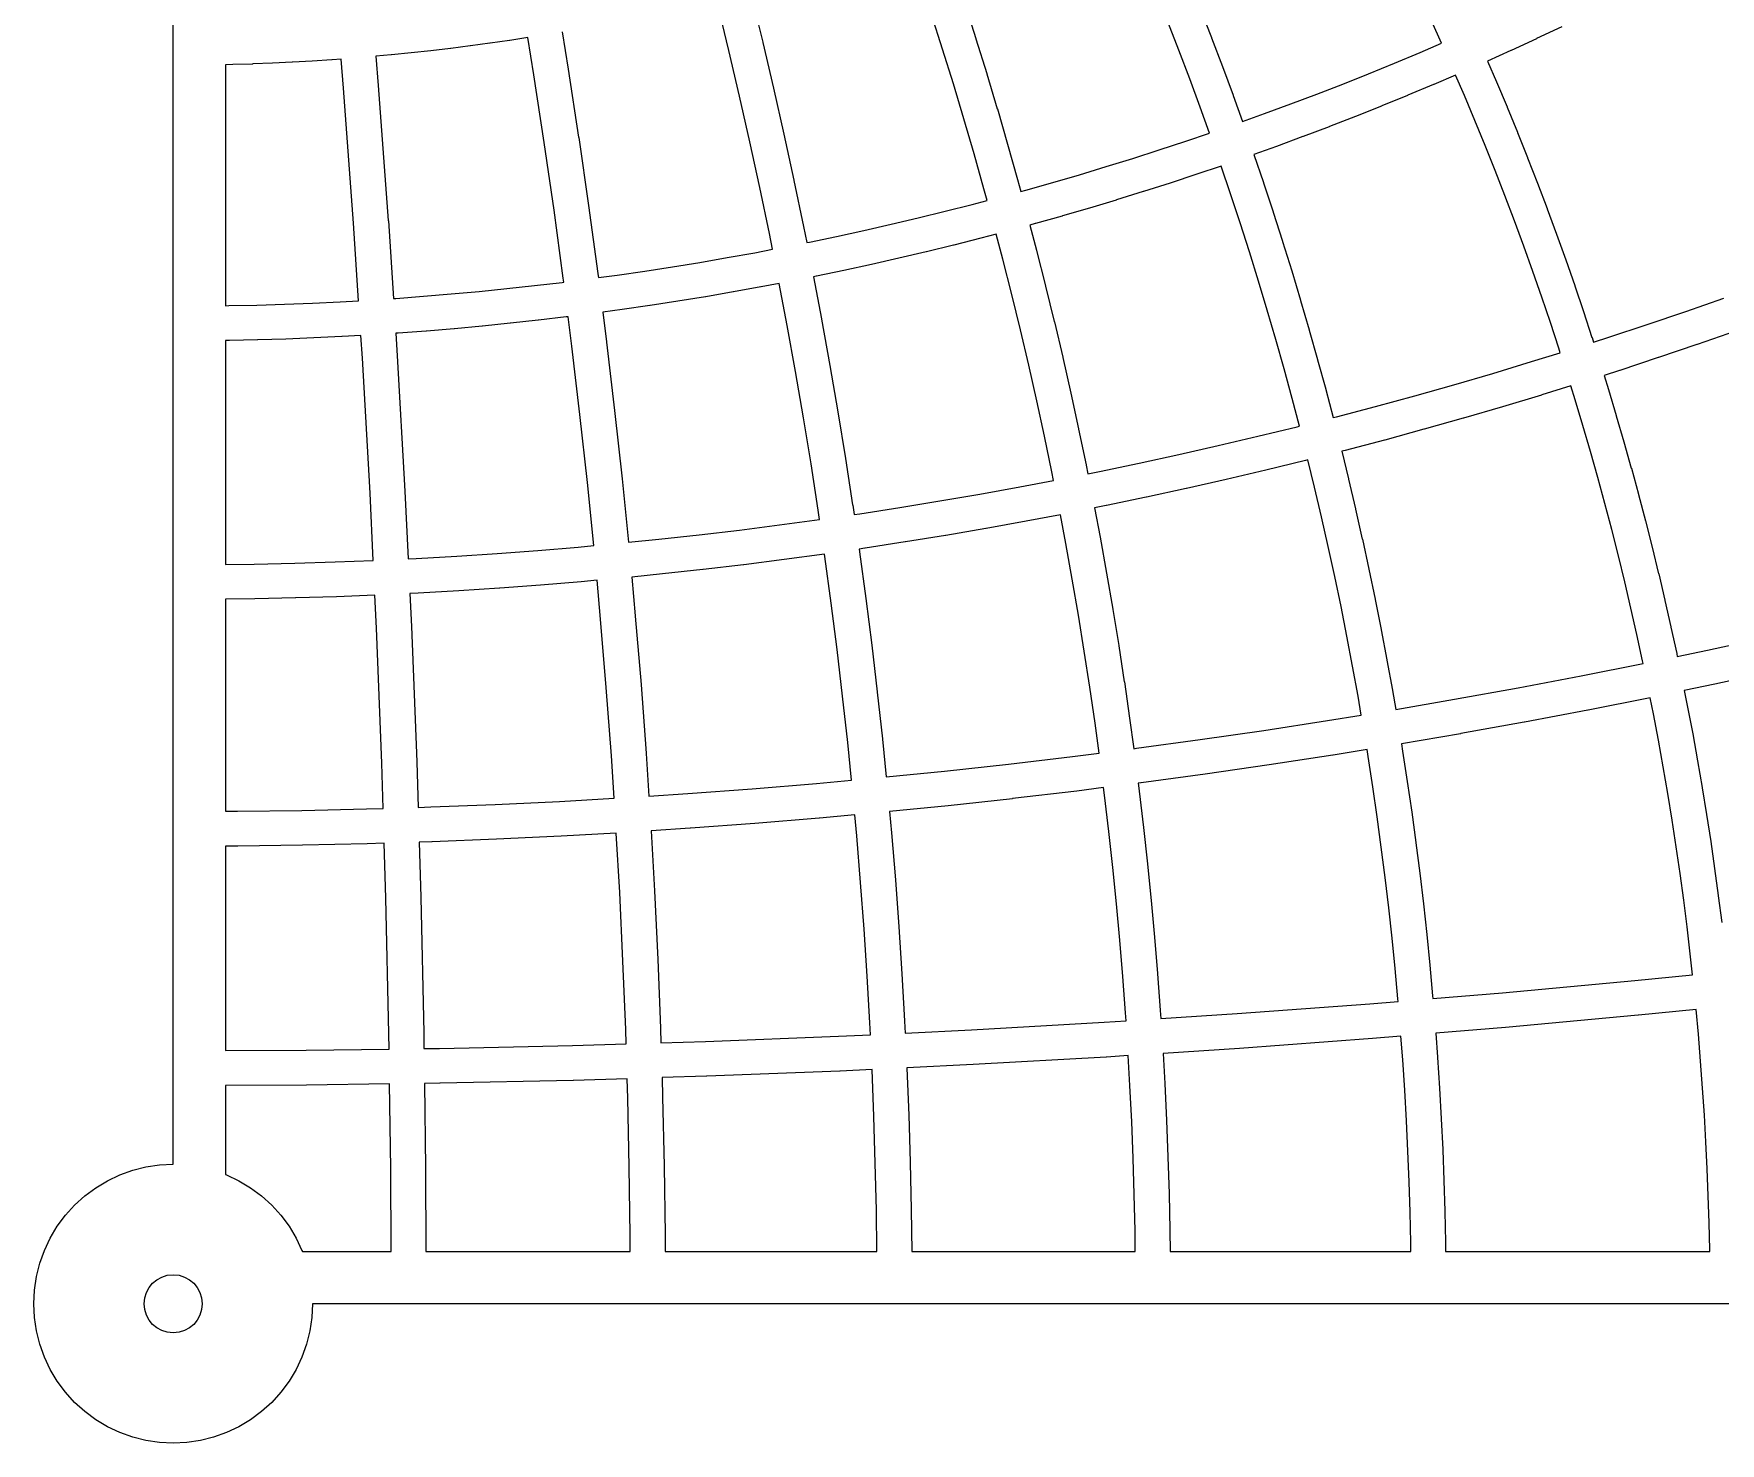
# Model space of a CAD drawing. Header units: millimetres. Extents: x -8 to 148, y -8 to 148.
# Drawn here: x -7.7 to 85.2, y -7.7 to 69.9 of the extents above; entities that cross this region are included whole.
import ezdxf

# ---------------------------------------------------------------- set-up
doc = ezdxf.new("R2010")
doc.units = ezdxf.units.MM
doc.layers.add('CUT_INNER', color=6, linetype='Continuous')
doc.layers.add('CUT_OUTER', color=1, linetype='Continuous')

msp = doc.modelspace()

# ---------------------------------------------------------------- linework, layer by layer
at = {"layer": 'CUT_INNER'}
for points in [[(31.8591, 71.9822), (32.4743, 69.4681), (32.4762, 69.4599), (33.0695, 66.9405), (33.0714, 66.9324), (33.6426, 64.4079), (33.6444, 64.3997), (34.1936, 61.8703), (34.1953, 61.8621), (34.7224, 59.328), (34.7241, 59.3198), (34.8997, 58.4368), (35.0443, 58.4656), (36.5461, 58.7779), (38.0451, 59.1034), (39.5412, 59.4419), (41.0343, 59.7935), (42.5243, 60.1581), (44.0111, 60.5357), (44.8368, 60.7531), (44.6607, 61.399), (44.1165, 63.3287), (43.5555, 65.2536), (42.9776, 67.1735), (42.3831, 69.0883), (41.7718, 70.9978)], [(43.5991, 71.5872), (44.2129, 69.6697), (44.2155, 69.6617), (44.8125, 67.7389), (44.815, 67.7309), (45.3952, 65.8029), (45.3976, 65.7949), (45.961, 63.862), (45.9633, 63.8539), (46.5098, 61.9162), (46.512, 61.9081), (46.6908, 61.2524), (46.9744, 61.3297), (48.4507, 61.7461), (49.9234, 62.1753), (51.3922, 62.6174), (52.8572, 63.0723), (54.3181, 63.5399), (55.7749, 64.0203), (57.0857, 64.4653), (56.5763, 65.884), (55.9945, 67.4611), (55.3989, 69.0331), (54.7896, 70.5998)], [(21.424, 70.0381), (21.7585, 67.9843), (21.7598, 67.9761), (22.3354, 64.2362), (22.3366, 64.2279), (22.8796, 60.4832), (22.8808, 60.4749), (23.391, 56.7256), (23.3921, 56.7173), (23.4191, 56.5053), (24.4634, 56.6474), (25.9815, 56.8676), (27.4976, 57.1009), (29.0116, 57.3475), (30.5234, 57.6072), (32.0328, 57.8802), (33.0157, 58.0668), (32.8418, 58.9411), (32.3164, 61.467), (31.769, 63.9882), (31.1996, 66.5045), (30.6083, 69.0158), (29.9951, 71.5218)], [(56.5776, 71.2996), (57.1899, 69.7251), (57.1929, 69.7173), (57.7914, 68.1374), (57.7943, 68.1296), (58.3791, 66.5446), (58.3819, 66.5367), (58.8981, 65.099), (60.1193, 65.5374), (61.5584, 66.0684), (62.9929, 66.6118), (64.4225, 67.1678), (65.8472, 67.7362), (67.267, 68.317), (68.6816, 68.9102), (69.8674, 69.4197), (69.3291, 70.6148)], [(76.4968, 70.3253), (75.1018, 69.6674), (75.0942, 69.6639), (73.6936, 69.0181), (73.686, 69.0147), (72.3979, 68.4344), (72.8902, 67.2886), (72.8934, 67.2809), (73.4713, 65.9028), (73.4745, 65.895), (74.0404, 64.5119), (74.0435, 64.5042), (74.5973, 63.1162), (74.6003, 63.1084), (75.1419, 61.7156), (75.1449, 61.7078), (75.6744, 60.3104), (75.6773, 60.3025), (76.1945, 58.9005), (76.1974, 58.8926), (76.7024, 57.4862), (76.7052, 57.4783), (77.1979, 56.0675), (77.2006, 56.0596), (77.6809, 54.6445), (77.6836, 54.6365), (78.1516, 53.2174), (78.1542, 53.2094), (78.2365, 52.9522), (79.0784, 53.2217), (81.1993, 53.921), (83.3139, 54.6388), (85.4222, 55.3751)], [(86.0592, 53.5638), (83.943, 52.8248), (83.935, 52.8221), (81.8125, 52.1016), (81.8045, 52.0989), (79.6757, 51.3969), (79.6677, 51.3943), (78.8161, 51.1217), (79.0554, 50.351), (79.0578, 50.343), (79.4885, 48.912), (79.4909, 48.904), (79.9091, 47.4694), (79.9114, 47.4613), (80.317, 46.023), (80.3192, 46.015), (80.7123, 44.5732), (80.7145, 44.5651), (81.0949, 43.12), (81.097, 43.1119), (81.4649, 41.6635), (81.4669, 41.6554), (81.8221, 40.2039), (81.8241, 40.1957), (82.1666, 38.7411), (82.1684, 38.733), (82.4983, 37.2754), (82.5001, 37.2673), (82.8171, 35.8069), (82.8189, 35.7987), (82.8506, 35.6461), (84.5142, 35.9921), (87.9807, 36.7448)], [(88.3922, 34.8694), (84.9175, 34.1149), (84.9093, 34.1132), (83.2367, 33.7653), (83.4164, 32.8618), (83.418, 32.8536), (83.6967, 31.3855), (83.6983, 31.3772), (83.9642, 29.9067), (83.9656, 29.8985), (84.2187, 28.4257), (84.2201, 28.4174), (84.4603, 26.9425), (84.4616, 26.9342), (84.6889, 25.4572), (84.6902, 25.4489), (84.9046, 23.97), (84.9058, 23.9617), (85.1073, 22.481), (85.1084, 22.4727), (85.297, 20.9903)]]:
    msp.add_lwpolyline(points, dxfattribs=at)
for points in [[(19.5299, 69.7239), (18.5392, 69.5714), (18.5309, 69.5702), (17.4562, 69.4144), (17.4479, 69.4132), (16.3719, 69.2668), (16.3636, 69.2657), (15.2864, 69.1286), (15.2781, 69.1276), (14.1997, 69), (14.1913, 68.999), (13.1119, 68.8808), (13.1035, 68.8799), (12.0231, 68.7711), (12.0147, 68.7703), (11.1651, 68.6923), (11.2986, 67.0856), (11.2993, 67.0772), (11.8516, 59.645), (11.8521, 59.6366), (12.1327, 55.3565), (12.2616, 55.365), (13.7913, 55.4787), (15.32, 55.6057), (16.8475, 55.746), (18.3737, 55.8997), (19.8985, 56.0667), (21.4218, 56.247), (21.515, 56.2589), (21.488, 56.4709), (20.9789, 60.2119), (20.4371, 63.9483), (19.8628, 67.6798)], [(6.1345, 55.0439), (7.6673, 55.1041), (9.1995, 55.1777), (10.2165, 55.2354), (9.9365, 59.5069), (9.3848, 66.9308), (9.2514, 68.5363), (8.7515, 68.4992), (8.7432, 68.4986), (7.6596, 68.4276), (7.6512, 68.4271), (6.567, 68.3655), (6.5587, 68.3651), (5.474, 68.313), (5.4656, 68.3126), (4.3805, 68.27), (4.3722, 68.2697), (3.2867, 68.2365), (3.2784, 68.2363), (2.88, 68.2276), (2.88, 54.9611), (3.0677, 54.9636), (4.6013, 54.997)], [(74.3918, 58.2399), (73.8774, 59.634), (73.351, 61.0236), (72.8124, 62.4086), (72.2618, 63.7888), (71.6991, 65.1641), (71.1244, 66.5345), (70.6401, 67.6619), (69.4356, 67.1445), (69.4279, 67.1412), (68.0056, 66.5448), (67.9978, 66.5416), (66.5704, 65.9576), (66.5626, 65.9544), (65.1301, 65.3829), (65.1223, 65.3799), (63.6848, 64.8209), (63.677, 64.8179), (62.2347, 64.2714), (62.2269, 64.2685), (60.7799, 63.7347), (60.772, 63.7318), (59.5321, 63.2866), (60.0584, 61.7362), (60.061, 61.7282), (60.5901, 60.1238), (60.5927, 60.1159), (61.1077, 58.5069), (61.1102, 58.4989), (61.6112, 56.8855), (61.6136, 56.8775), (62.1005, 55.2597), (62.1029, 55.2517), (62.5757, 53.6298), (62.578, 53.6217), (63.0365, 51.9958), (63.0388, 51.9877), (63.4831, 50.3578), (63.4853, 50.3497), (63.8927, 48.8022), (64.073, 48.848), (66.2326, 49.4166), (68.3871, 50.004), (70.5365, 50.6101), (72.6804, 51.235), (74.8188, 51.8786), (76.4064, 52.3716), (76.3268, 52.6201), (75.8615, 54.0313), (75.3838, 55.4384), (74.8939, 56.8413)], [(59.2778, 57.9255), (58.7653, 59.5265), (58.2389, 61.123), (57.7196, 62.6528), (56.3881, 62.2009), (56.3801, 62.1982), (54.9154, 61.7152), (54.9074, 61.7126), (53.4385, 61.2424), (53.4305, 61.2399), (51.9576, 60.7825), (51.9496, 60.7801), (50.4727, 60.3356), (50.4647, 60.3332), (48.984, 59.9016), (48.9759, 59.8993), (47.4915, 59.4807), (47.4834, 59.4784), (47.1909, 59.3987), (47.5564, 58.0106), (47.5585, 58.0024), (48.0541, 56.051), (48.0561, 56.0429), (48.5346, 54.0873), (48.5366, 54.0791), (48.998, 52.1194), (48.9999, 52.1112), (49.4443, 50.1475), (49.4461, 50.1393), (49.8733, 48.1718), (49.875, 48.1636), (50.285, 46.1924), (50.2867, 46.1842), (50.3815, 45.7074), (51.0189, 45.8342), (53.2053, 46.289), (55.3876, 46.7628), (57.5657, 47.2557), (59.7394, 47.7675), (61.9086, 48.2983), (62.0317, 48.3296), (61.6296, 49.8568), (61.1875, 51.4786), (60.7312, 53.0965), (60.2608, 54.7104), (59.7763, 56.3201)], [(46.1921, 55.5825), (45.6986, 57.5258), (45.3369, 58.8994), (44.4958, 58.6779), (44.4877, 58.6758), (42.9929, 58.2962), (42.9847, 58.2941), (41.4866, 57.9276), (41.4785, 57.9256), (39.9772, 57.5721), (39.9691, 57.5702), (38.4648, 57.2298), (38.4566, 57.228), (36.9494, 56.9008), (36.9412, 56.899), (35.4312, 56.585), (35.423, 56.5833), (35.2724, 56.5533), (35.7134, 54.2301), (35.7149, 54.2219), (36.1755, 51.6749), (36.177, 51.6666), (36.6153, 49.1157), (36.6167, 49.1074), (37.0327, 46.5528), (37.0341, 46.5445), (37.4278, 43.9863), (37.429, 43.978), (37.504, 43.4612), (37.8249, 43.5077), (40.0321, 43.8475), (42.2362, 44.2064), (44.4371, 44.5846), (46.6346, 44.982), (48.4979, 45.3357), (48.4044, 45.8055), (47.9961, 47.7685), (47.5707, 49.7278), (47.1282, 51.6834), (46.6687, 53.635)], [(24.7283, 45.4281), (24.7292, 45.4197), (25.0805, 41.9307), (26.7492, 42.0987), (28.9691, 42.3419), (31.1867, 42.6043), (33.4021, 42.8862), (35.6038, 43.1858), (35.5295, 43.6984), (35.137, 46.2483), (34.7223, 48.7947), (34.2854, 51.3373), (33.8263, 53.8761), (33.3883, 56.1832), (32.3868, 55.9931), (32.3786, 55.9916), (30.8609, 55.7171), (30.8526, 55.7157), (29.3326, 55.4545), (29.3243, 55.4531), (27.8021, 55.2052), (27.7938, 55.2039), (26.2694, 54.9693), (26.2612, 54.968), (24.7348, 54.7467), (24.7265, 54.7455), (23.6614, 54.6006), (23.8696, 52.9637), (23.8706, 52.9554), (24.3154, 49.1978), (24.3163, 49.1894)], [(21.66, 54.3418), (21.6517, 54.3408), (20.12, 54.1595), (20.1117, 54.1586), (18.5786, 53.9907), (18.5702, 53.9898), (17.0357, 53.8353), (17.0273, 53.8345), (15.4915, 53.6934), (15.4831, 53.6926), (13.9461, 53.5649), (13.9378, 53.5642), (12.3997, 53.4499), (12.3913, 53.4494), (12.2583, 53.4406), (12.3396, 52.1998), (12.3401, 52.1914), (12.7626, 44.7507), (12.7631, 44.7423), (12.9416, 41.0259), (13.3929, 41.0476), (15.6225, 41.1742), (17.8509, 41.3202), (20.0779, 41.4857), (22.3034, 41.6707), (23.1689, 41.7502), (22.8192, 45.2232), (22.4082, 48.9763), (21.9644, 52.7256), (21.7573, 54.3542)], [(8.9309, 40.8528), (11.0237, 40.935), (10.8455, 44.646), (10.4234, 52.0784), (10.3421, 53.3195), (9.3041, 53.2605), (9.2958, 53.2601), (7.7552, 53.1861), (7.7469, 53.1857), (6.2057, 53.1252), (6.1974, 53.1249), (4.6558, 53.0778), (4.6474, 53.0776), (3.1054, 53.0439), (3.0971, 53.0438), (2.88, 53.0409), (2.88, 40.7151), (4.4661, 40.7358), (6.6988, 40.7846)], [(79.9561, 39.7516), (79.6029, 41.195), (79.2371, 42.6352), (78.8588, 44.0722), (78.468, 45.5059), (78.0646, 46.9361), (77.6488, 48.3627), (77.2205, 49.7857), (76.9859, 50.5411), (75.3842, 50.0437), (75.3762, 50.0413), (73.2297, 49.3953), (73.2217, 49.3929), (71.0697, 48.7657), (71.0617, 48.7634), (68.9043, 48.1549), (68.8962, 48.1527), (66.7336, 47.5631), (66.7255, 47.5609), (64.5578, 46.9902), (64.5497, 46.9881), (64.365, 46.9412), (64.737, 45.4213), (64.7389, 45.4132), (65.1261, 43.7687), (65.128, 43.7606), (65.5009, 42.1128), (65.5027, 42.1046), (65.8611, 40.4537), (65.8629, 40.4455), (66.2069, 38.7915), (66.2086, 38.7833), (66.5382, 37.1264), (66.5397, 37.1181), (66.8549, 35.4584), (66.8564, 35.4501), (67.157, 33.7877), (67.1585, 33.7795), (67.3393, 32.7269), (70.5864, 33.2848), (74.0771, 33.916), (77.5621, 34.5777), (80.9707, 35.2557), (80.94, 35.4036), (80.6247, 36.8558), (80.2967, 38.3051)], [(64.3263, 38.4046), (63.9839, 40.0504), (63.6273, 41.6932), (63.2563, 43.3327), (62.871, 44.969), (62.504, 46.4686), (62.3771, 46.4363), (62.369, 46.4343), (60.1917, 45.9015), (60.1835, 45.8996), (58.0017, 45.3858), (57.9935, 45.3839), (55.8072, 44.8892), (55.799, 44.8874), (53.6085, 44.4118), (53.6003, 44.4101), (51.4058, 43.9536), (51.3976, 43.9519), (50.7528, 43.8237), (51.0566, 42.2233), (51.0581, 42.2151), (51.4164, 40.2339), (51.4179, 40.2256), (51.7588, 38.2413), (51.7602, 38.2331), (52.0838, 36.2459), (52.0851, 36.2376), (52.3914, 34.2477), (52.3927, 34.2394), (52.6816, 32.2469), (52.6827, 32.2386), (52.9101, 30.5681), (53.0577, 30.5869), (56.5726, 31.0652), (60.0832, 31.5743), (63.5892, 32.1139), (65.4446, 32.4161), (65.2669, 33.4502), (64.9678, 35.1044), (64.6542, 36.7559)], [(49.8658, 37.9203), (49.5263, 39.8963), (49.1695, 41.8693), (48.8691, 43.4519), (46.9887, 43.0949), (46.9804, 43.0934), (44.7746, 42.6945), (44.7664, 42.6931), (42.5572, 42.3135), (42.549, 42.3121), (40.3366, 41.9518), (40.3283, 41.9504), (38.1128, 41.6095), (38.1045, 41.6082), (37.7795, 41.5611), (37.8004, 41.4165), (37.8016, 41.4082), (38.1506, 38.8435), (38.1517, 38.8352), (38.4784, 36.2676), (38.4794, 36.2593), (38.7836, 33.6889), (38.7846, 33.6806), (39.0664, 31.1077), (39.0672, 31.0993), (39.2773, 29.0126), (42.4899, 29.3361), (46.0161, 29.7223), (49.5388, 30.1392), (51.0054, 30.3258), (50.7808, 31.9756), (50.4931, 33.9598), (50.1881, 35.9414)], [(26.0504, 30.3176), (26.051, 30.3092), (26.2051, 27.9586), (28.3554, 28.0995), (31.8929, 28.3624), (35.428, 28.6561), (37.3656, 28.8342), (37.1573, 30.9028), (36.8764, 33.4674), (36.5732, 36.0295), (36.2476, 38.5888), (35.8997, 41.1451), (35.8793, 41.2856), (35.8779, 41.2854), (33.6568, 40.9831), (33.6485, 40.982), (31.4249, 40.6992), (31.4166, 40.6981), (29.1906, 40.4347), (29.1822, 40.4337), (26.954, 40.1897), (26.9457, 40.1888), (25.2586, 40.0189), (25.4553, 37.8786), (25.456, 37.8702), (25.7693, 34.0994), (25.77, 34.091)], [(9.0021, 38.9341), (8.9937, 38.9338), (6.7532, 38.8653), (6.7448, 38.8651), (4.5038, 38.8162), (4.4954, 38.8161), (2.88, 38.7949), (2.88, 27.1219), (3.5473, 27.1248), (7.0942, 27.1712), (10.6407, 27.2486), (11.5711, 27.277), (11.4949, 29.7716), (11.2026, 37.2102), (11.1158, 39.0171)], [(23.3471, 39.8385), (22.4749, 39.7583), (22.4666, 39.7576), (20.2327, 39.572), (20.2244, 39.5713), (17.989, 39.4052), (17.9807, 39.4046), (15.7439, 39.258), (15.7355, 39.2575), (13.4976, 39.1304), (13.4892, 39.13), (13.0337, 39.1081), (13.1206, 37.2981), (13.121, 37.2898), (13.4136, 29.8428), (13.4139, 29.8344), (13.4902, 27.3357), (14.1863, 27.3569), (17.7309, 27.4962), (21.2741, 27.6664), (24.2889, 27.8376), (24.1354, 30.1795), (23.8556, 33.9446), (23.543, 37.7071)], [(82.7906, 25.1693), (82.5646, 26.638), (82.3257, 28.1046), (82.0741, 29.5692), (81.8096, 31.0314), (81.5325, 32.4914), (81.3567, 33.3749), (77.9326, 32.6938), (77.9244, 32.6922), (74.4311, 32.0289), (74.4229, 32.0274), (70.9239, 31.3947), (70.9157, 31.3933), (67.6534, 30.8327), (67.7175, 30.4388), (67.7188, 30.4305), (67.9758, 28.7607), (67.9771, 28.7525), (68.2195, 27.0805), (68.2206, 27.0722), (68.4485, 25.3983), (68.4495, 25.39), (68.6627, 23.7141), (68.6638, 23.7058), (68.8623, 22.0281), (68.8633, 22.0197), (69.0472, 20.3404), (69.0481, 20.332), (69.2173, 18.6511), (69.2181, 18.6428), (69.3727, 16.9605), (69.3735, 16.9521), (69.385, 16.8128), (73.2188, 17.1314), (80.5192, 17.8022), (83.6929, 18.1218), (83.5664, 19.2765), (83.3918, 20.7522), (83.2042, 22.2263), (83.0039, 23.6987)], [(66.5454, 25.1435), (66.3187, 26.8092), (66.0775, 28.4728), (65.8218, 30.1343), (65.7587, 30.5219), (63.8937, 30.2182), (63.8854, 30.2169), (60.3711, 29.676), (60.3628, 29.6747), (56.844, 29.1645), (56.8357, 29.1633), (53.3125, 28.6839), (53.3042, 28.6828), (53.1552, 28.6638), (53.2094, 28.2381), (53.2104, 28.2298), (53.4471, 26.2304), (53.448, 26.2221), (53.6672, 24.2207), (53.6681, 24.2123), (53.8698, 22.2091), (53.8706, 22.2008), (54.0548, 20.1959), (54.0556, 20.1875), (54.2223, 18.1811), (54.2229, 18.1727), (54.3721, 16.1649), (54.3727, 16.1566), (54.4023, 15.7057), (58.6018, 15.981), (65.9128, 16.5243), (67.4716, 16.6538), (67.4604, 16.789), (67.3066, 18.4629), (67.1382, 20.1355), (66.9552, 21.8065), (66.7576, 23.4759)], [(51.5399, 26.0089), (51.3042, 27.9999), (51.2506, 28.4215), (49.7769, 28.234), (49.7686, 28.233), (46.2376, 27.8151), (46.2293, 27.8142), (42.6947, 27.4271), (42.6864, 27.4262), (39.4573, 27.101), (39.5642, 25.9382), (39.5649, 25.9299), (39.7792, 23.3505), (39.7799, 23.3421), (39.9717, 20.7609), (39.9723, 20.7526), (40.1416, 18.1698), (40.1421, 18.1614), (40.2888, 15.5773), (40.2893, 15.5689), (40.3209, 14.9108), (43.967, 15.0859), (51.2863, 15.5015), (52.4864, 15.5802), (52.4571, 16.0268), (52.3085, 18.0263), (52.1425, 20.0244), (51.959, 22.0209), (51.7582, 24.0158)], [(26.6959, 18.9511), (26.8444, 15.1701), (26.8447, 15.1617), (26.8689, 14.3715), (29.3188, 14.4463), (36.6443, 14.7342), (38.4031, 14.8186), (38.3717, 15.4726), (38.2254, 18.0484), (38.0567, 20.6228), (37.8655, 23.1956), (37.6519, 25.7667), (37.5456, 26.9226), (35.5995, 26.7438), (35.5912, 26.7431), (32.0477, 26.4486), (32.0394, 26.448), (28.4935, 26.1845), (28.4851, 26.1839), (26.3264, 26.0424), (26.5135, 22.7473), (26.514, 22.7389), (26.6955, 18.9594)], [(11.7222, 22.3307), (11.6297, 25.3579), (10.6951, 25.3294), (10.6868, 25.3291), (7.1319, 25.2516), (7.1236, 25.2514), (3.5682, 25.2049), (3.5598, 25.2048), (2.88, 25.2018), (2.88, 13.9471), (7.3311, 13.9666), (11.8959, 14.0263), (11.8846, 14.888)], [(21.3788, 25.7492), (21.3704, 25.7488), (17.8188, 25.5782), (17.8104, 25.5778), (14.2575, 25.4382), (14.2491, 25.4379), (13.5488, 25.4166), (13.6415, 22.3851), (13.6417, 22.3767), (13.8043, 14.9257), (13.8044, 14.9174), (13.8157, 14.0515), (14.6616, 14.0625), (21.991, 14.2225), (24.9497, 14.3129), (24.9257, 15.0989), (24.7775, 18.8715), (24.5964, 22.6426), (24.4102, 25.9214)], [(84.5573, 5.9428), (84.499, 7.4276), (84.4277, 8.9119), (84.3434, 10.3955), (84.2462, 11.8783), (84.1361, 13.3602), (84.0131, 14.8411), (83.8871, 16.2116), (80.7074, 15.8914), (80.699, 15.8906), (73.3903, 15.219), (73.3819, 15.2183), (69.5408, 14.8991), (69.6392, 13.5754), (69.6398, 13.5671), (69.7503, 11.8813), (69.7508, 11.8729), (69.8466, 10.1862), (69.847, 10.1779), (69.9281, 8.4904), (69.9284, 8.482), (69.9948, 6.7939), (69.995, 6.7856), (70.0466, 5.097), (70.0469, 5.0886), (70.0837, 3.3996), (70.0839, 3.3912), (70.0906, 2.88), (84.6363, 2.88), (84.6351, 2.9718), (84.6027, 4.4575)], [(68.0761, 6.7228), (68.0101, 8.4025), (67.9294, 10.0816), (67.8341, 11.7599), (67.7242, 13.4373), (67.6274, 14.7402), (66.0676, 14.6105), (66.0593, 14.6099), (58.7399, 14.066), (58.7315, 14.0654), (54.5248, 13.7897), (54.6191, 12.1291), (54.6195, 12.1207), (54.7161, 10.1097), (54.7165, 10.1013), (54.7955, 8.0895), (54.7958, 8.0811), (54.8573, 6.0687), (54.8575, 6.0603), (54.9014, 4.0475), (54.9016, 4.0391), (54.9167, 2.88), (68.1704, 2.88), (68.1641, 3.3619), (68.1274, 5.0425)], [(52.8768, 8.0183), (52.7981, 10.0217), (52.7019, 12.0244), (52.6088, 13.6641), (51.4077, 13.5854), (51.3994, 13.5848), (44.0716, 13.1687), (44.0633, 13.1683), (40.413, 12.993), (40.4135, 12.9836), (40.4138, 12.9752), (40.5154, 10.3889), (40.5157, 10.3805), (40.5948, 7.7934), (40.595, 7.785), (40.6515, 5.1973), (40.6516, 5.1889), (40.6818, 2.88), (52.9966, 2.88), (52.9818, 4.0098), (52.938, 6.0143)], [(2.939, 7.0954), (3.6203, 6.7732), (4.2668, 6.3857), (4.8721, 5.9367), (5.4306, 5.4306), (5.9367, 4.8721), (6.3857, 4.2668), (6.7732, 3.6203), (7.0954, 2.939), (7.1165, 2.88), (12.002, 2.88), (11.9821, 7.4443), (11.921, 12.1065), (7.352, 12.0467), (7.3437, 12.0466), (2.88, 12.0271), (2.88, 7.1165)], [(25.0084, 12.3937), (22.0455, 12.3032), (22.0371, 12.303), (14.6993, 12.1429), (14.6909, 12.1427), (13.8409, 12.1316), (13.902, 7.4653), (13.902, 7.4569), (13.922, 2.88), (25.1767, 2.88), (25.1728, 3.7754), (25.1234, 7.5506), (25.041, 11.3252)], [(27.0927, 3.7964), (27.0928, 3.788), (27.0967, 2.88), (38.7617, 2.88), (38.7318, 5.1596), (38.6755, 7.739), (38.5968, 10.3177), (38.4955, 12.8956), (38.4952, 12.9009), (36.7322, 12.8162), (36.7238, 12.8158), (29.3899, 12.5277), (29.3816, 12.5274), (26.9275, 12.4524), (26.9603, 11.3796), (26.9605, 11.3713), (27.043, 7.5883), (27.0432, 7.5799)]]:
    msp.add_lwpolyline(points, close=True, dxfattribs=at)
msp.add_circle((0, 0), 1.6, dxfattribs=at)
at = {"layer": 'CUT_OUTER'}
msp.add_lwpolyline([(148.3, 0), (7.68, 0), (7.643, -0.7528), (7.5324, -1.4983), (7.3493, -2.2294), (7.0954, -2.939), (6.7732, -3.6203), (6.3857, -4.2668), (5.9367, -4.8721), (5.4306, -5.4306), (4.8721, -5.9367), (4.2668, -6.3857), (3.6203, -6.7732), (2.939, -7.0954), (2.2294, -7.3493), (1.4983, -7.5324), (0.7528, -7.643), (0, -7.68), (-0.7528, -7.643), (-1.4983, -7.5324), (-2.2294, -7.3493), (-2.939, -7.0954), (-3.6203, -6.7732), (-4.2668, -6.3857), (-4.8721, -5.9367), (-5.4306, -5.4306), (-5.9367, -4.8721), (-6.3857, -4.2668), (-6.7732, -3.6203), (-7.0954, -2.939), (-7.3493, -2.2294), (-7.5324, -1.4983), (-7.643, -0.7528), (-7.68, 0), (-7.643, 0.7528), (-7.5324, 1.4983), (-7.3493, 2.2294), (-7.0954, 2.939), (-6.7732, 3.6203), (-6.3857, 4.2668), (-5.9367, 4.8721), (-5.4306, 5.4306), (-4.8721, 5.9367), (-4.2668, 6.3857), (-3.6203, 6.7732), (-2.939, 7.0954), (-2.2294, 7.3493), (-1.4983, 7.5324), (-0.7528, 7.643), (0, 7.68), (0, 148.3)], dxfattribs=at)

doc.saveas('drawing.dxf')
